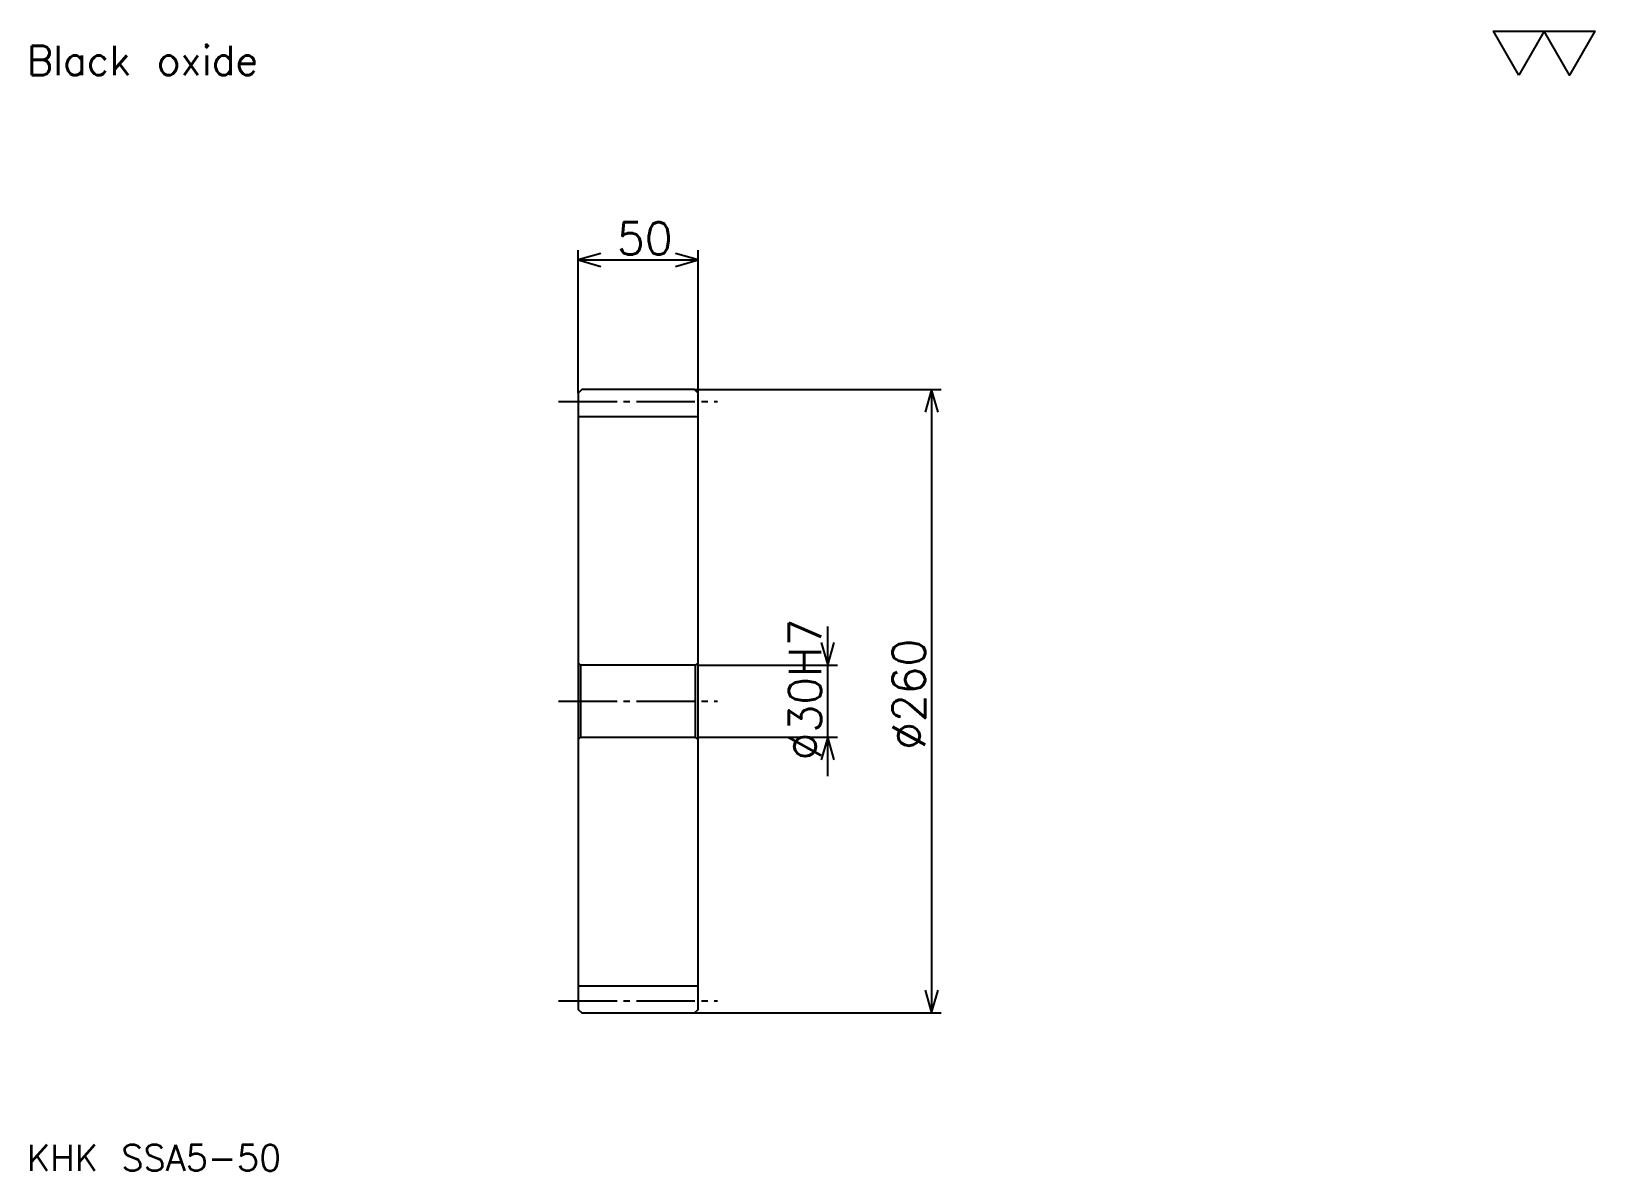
# Model space of a CAD drawing. Extents: x 29 to 681, y 30 to 505.
import ezdxf

# ---------------------------------------------------------------- set-up
doc = ezdxf.new("R2010")
doc.units = 0
doc.linetypes.add('DASHDOT', pattern=[32.445651, 24.334239, -2.703804, 2.703804, -2.703804])
doc.layers.get('0').update_dxf_attribs({"linetype": 'CONTINUOUS'})
doc.layers.add('DASHDOT', color=6, linetype='DASHDOT')
doc.styles.add('KANJI', font='TXT', dxfattribs={"bigfont": 'BIGFONT'})

msp = doc.modelspace()

# ---------------------------------------------------------------- linework, layer by layer
at = {"color": 5}
for p, q in [((256.807068, 355.550262), (256.807068, 413.682068)), ((306.807068, 355.550262), (306.807068, 413.682068)), ((256.807068, 409.626343), (306.807068, 409.626343)), ((256.807068, 354.050262), (256.807068, 355.550262)), ((305.307068, 355.550262), (306.807068, 355.550262)), ((306.807068, 355.550262), (408.199738, 355.550262)), ((306.807068, 354.050262), (306.807068, 355.550262)), ((404.144043, 355.550262), (404.144043, 95.550262)), ((360.883148, 194.327438), (360.883148, 256.773102)), ((306.807068, 240.550262), (364.938873, 240.550262)), ((306.807068, 210.550262), (364.938873, 210.550262)), ((305.307068, 95.550262), (306.807068, 95.550262)), ((306.807068, 95.550262), (408.199738, 95.550262))]:
    msp.add_line(p, q, dxfattribs=at)
at = {"color": 4}
for p, q in [((256.807068, 344.300262), (306.807068, 344.300262)), ((306.807068, 241.550262), (305.807068, 240.550262)), ((256.807068, 209.550262), (257.807068, 210.550262)), ((306.807068, 209.550262), (305.807068, 210.550262)), ((256.807068, 106.800262), (306.807068, 106.800262))]:
    msp.add_line(p, q, dxfattribs=at)
at = {"color": 7}
msp.add_lwpolyline([(648.913025, 486.684784), (638.368164, 504.962494), (680.547546, 504.962494), (670.002686, 486.684784), (659.457886, 504.962494), (648.913025, 486.684784)], dxfattribs=at)
at = {"color": 5}
for points in [[(266.270386, 412.330139), (256.807068, 409.626343), (266.270386, 406.922546)], [(297.34375, 406.922546), (306.807068, 409.626343), (297.34375, 412.330139)], [(406.847839, 346.086945), (404.144043, 355.550262), (401.440216, 346.086945)], [(358.179352, 250.01358), (360.883148, 240.550262), (363.586975, 250.01358)], [(363.586975, 201.086945), (360.883148, 210.550262), (358.179352, 201.086945)], [(401.440216, 105.01358), (404.144043, 95.550262), (406.847839, 105.01358)]]:
    msp.add_lwpolyline(points, dxfattribs=at)
at = {"color": 4}
for points in [[(256.807068, 209.550262), (256.807068, 97.050262), (258.307068, 95.550262), (305.307068, 95.550262), (306.807068, 97.050262), (306.807068, 354.050262), (305.307068, 355.550262), (258.307068, 355.550262), (256.807068, 354.050262), (256.807068, 209.550262)], [(256.807068, 241.550262), (257.807068, 240.550262), (257.807068, 210.550262), (305.807068, 210.550262), (305.807068, 240.550262), (257.807068, 240.550262)]]:
    msp.add_lwpolyline(points, dxfattribs=at)
at = {"layer": 'DASHDOT', "color": 7}
for p, q in [((248.695648, 350.550262), (314.918488, 350.550262)), ((248.695648, 225.550262), (314.918488, 225.550262)), ((248.695648, 100.550262), (314.918488, 100.550262))]:
    msp.add_line(p, q, dxfattribs=at)

# ---------------------------------------------------------------- texts
at = {"color": 7, "style": 'KANJI'}
for s, height, p in [('Black oxide', 12.16712, (27.038044, 486.684784)), ('50', 13.519022, (273.019714, 411.789368)), ('KHK SSA5-50', 10.815217, (27.038044, 29.741848))]:
    msp.add_text(s, height=height, dxfattribs=at).set_placement(p)
for s, p in [('%%c30H7', (358.179352, 200.878052)), ('%%c260', (401.440216, 205.271729))]:
    msp.add_text(s, height=13.519022, rotation=90, dxfattribs=at).set_placement(p)

doc.saveas('drawing.dxf')
